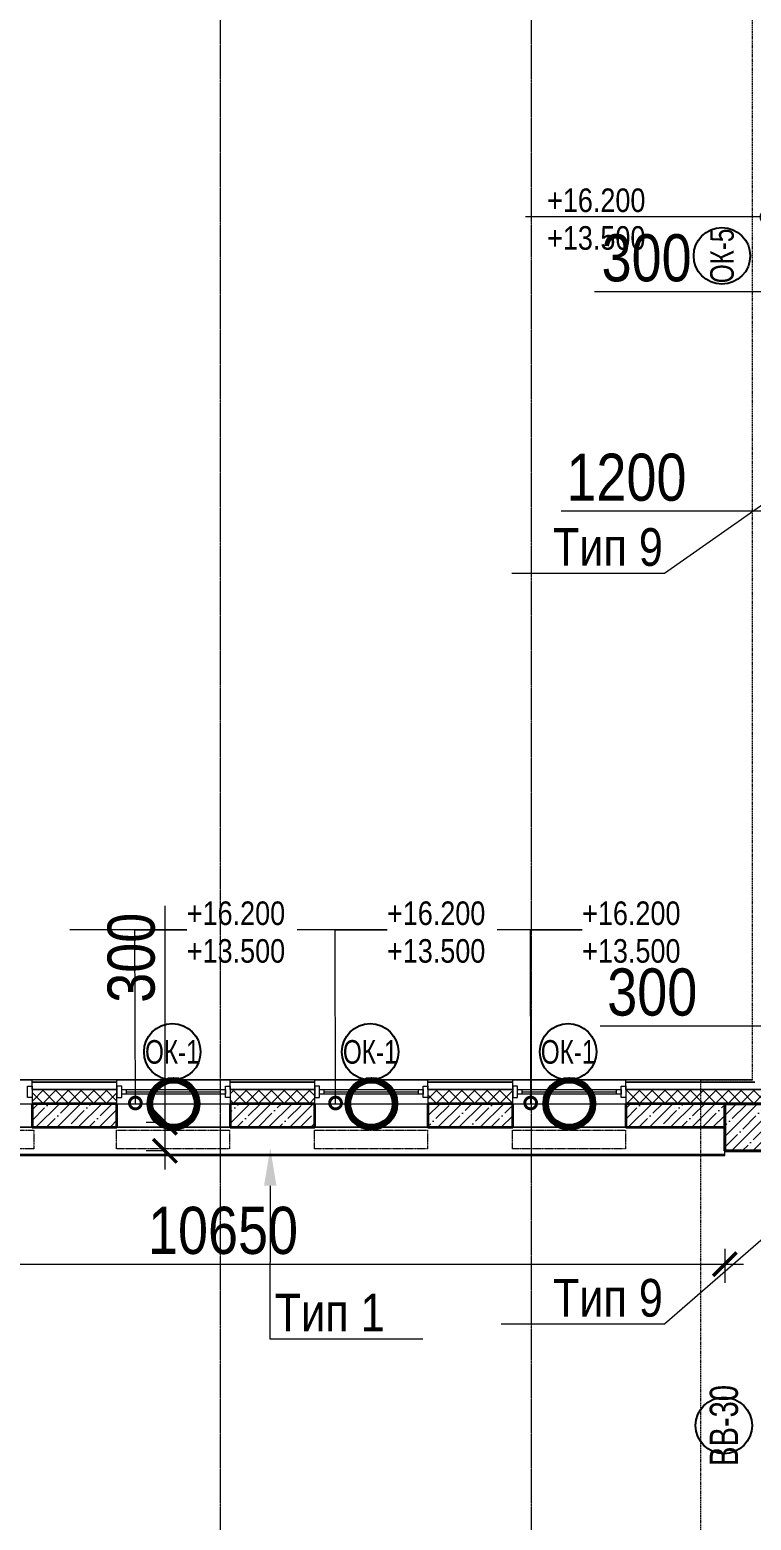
# Model space of a CAD drawing. Header units: millimetres. Extents: x -231292 to 573618, y -153144 to 564035.
# Drawn here: x 136904 to 144559, y 375381 to 391202 of the extents above; entities that cross this region are included whole.
import ezdxf
from ezdxf import colors
from ezdxf.entities.mleader import LeaderData, LeaderLine
from ezdxf.enums import TextEntityAlignment as Align
from ezdxf.math import Vec2, Vec3

# ---------------------------------------------------------------- set-up
doc = ezdxf.new("R2010")
doc.units = ezdxf.units.MM
for name, pattern in [('CENTER2', [28.575, 19.05, -3.175, 3.175, -3.175]), ('DASHED', [19.05, 12.7, -6.35]), ('HIDDEN2', [4.7625, 3.175, -1.5875])]:
    doc.linetypes.add(name, pattern=pattern)
doc.layers.get('0').update_dxf_attribs({"color": 250})
doc.layers.get('Defpoints').update_dxf_attribs({"color": 250})
for name, color, linetype, lineweight in [('A-Wall_Материал_Газоблок_Контур', 250, 'Continuous', 0), ('АР_Витраж марка', 250, 'Continuous', 9), ('АР_Колонны', 250, 'Continuous', 35), ('АР_Окна', 250, 'Continuous', 5), ('АР_Окна марка', 250, 'Continuous', 9), ('АР_Отопительные приборы', 250, 'HIDDEN2', 0), ('АР_Проем', 250, 'Continuous', 0), ('АР_Размеры обшивки', 250, 'Continuous', 5), ('АР_Стены ЖБ', 250, 'Continuous', 35), ('АР_Тонкая', 250, 'Continuous', 5), ('АР_Утеплитель', 250, 'Continuous', 0), ('АР_Штриховка', 250, 'Continuous', 0), ('Зашивка радиаторов тип 1 (фанера и МДФ)', 250, 'Continuous', 0), ('КМ_Фахверки', 250, 'Continuous', 80), ('Марка окна', 250, 'Continuous', 0), ('Размеры зашивки ГКЛ', 250, 'Continuous', 0), ('РД_Воронки с кровли', 250, 'Continuous', 18), ('РД_Оси_100', 250, 'Continuous', 0)]:
    doc.layers.add(name, color=color, linetype=linetype, lineweight=lineweight)
doc.layers.add('АР_Делит', color=250, linetype='Continuous', lineweight=0, plot=False)
doc.layers.add('ОВ_КЛАПАНЫ', color=250, linetype='Continuous', lineweight=13, plot=False)
doc.styles.add('Arial_09', font='ARIALN.TTF', dxfattribs={"width": 0.9})
doc.styles.add('Isocpeur3', font='isocpeur.ttf')
doc.styles.add('style1', font='ARIALN.TTF')
doc.dimstyles.new('Dim200_ареал', dxfattribs={"dimscale": 100, "dimtxt": 5, "dimasz": 2.5, "dimexe": 2, "dimexo": 2, "dimgap": 1, "dimtad": 1, "dimzin": 12, "dimdsep": 46, "dimtxsty": 'style1', "dimblk": 'ARCHTICK', "dimcen": 3, "dimdle": 2, "dimclrd": 256, "dimclre": 256, "dimaunit": 1, "dimadec": 0, "dimazin": 3, "dimtfac": 1, "dimtmove": 1, "dimatfit": 3, "dimldrblk": 'OPEN30', "dimfxl": 5, "dimfxlon": 1, "dimtolj": 1, "dimtzin": 0, "dimlwd": 9, "dimlwe": 9, "dimarcsym": 0})

# ---------------------------------------------------------------- blocks, each defined once
blk = doc.blocks.new('_DotSmall')
at = {"color": 0, "linetype": 'ByBlock', "const_width": 0.5}
blk.add_lwpolyline([(-0.0625, 0, 1), (0.0625, 0, 1)], format="xyb", close=True, dxfattribs=at)
blk = doc.blocks.new('СОШ_2200_АР_ОСИ_М100_28.05.24')
at = {"layer": 'АР_Делит', "color": 5, "linetype": 'DASHED'}
blk.add_lwpolyline([(114955, 135155), (114955, -355), (93595.036, -355), (93595.036, 13855), (94145, 13855), (94145, 68320), (66055, 68320), (66055, 13857.73), (83455, 13857.73), (83455, -355), (45245, -355), (45245, 13145), (44695, 13145), (44695, 26755), (45245, 26755), (45245, 68320), (20455, 68320), (20455, 26755), (27955, 26755), (27955, 13145), (-355, 13145), (-355, 100855), (37145, 100855), (37145, 129155)], dxfattribs=at)
at = {"layer": 'РД_Оси_100', "linetype": 'CENTER2'}
for p, q in [((88500, -6155), (88500, 139938.679)), ((91800, -6155), (91800, 139938.679))]:
    blk.add_line(p, q, dxfattribs=at)
blk = doc.blocks.new('Bottom_L_1600')
at = {"layer": 'АР_Отопительные приборы'}
blk.add_lwpolyline([(800, -100), (-800, -100), (-800, 100), (800, 100)], close=True, dxfattribs=at)
blk = doc.blocks.new('Bottom_L_1200')
at = {"layer": 'АР_Отопительные приборы'}
blk.add_lwpolyline([(600, -100), (-600, -100), (-600, 100), (600, 100)], close=True, dxfattribs=at)
blk = doc.blocks.new('_ArchTick')
at = {"color": 0, "linetype": 'ByBlock', "const_width": 0.15}
blk.add_lwpolyline([(-0.5, -0.5), (0.5, 0.5)], dxfattribs=at)
blk = doc.blocks.new('*D1038')
at = {"layer": 'Defpoints', "color": 0, "transparency": 16777216}
for p in [(133629, 378461), (144279, 378461), (144279, 378099)]:
    blk.add_point(p, dxfattribs=at)
at = {"layer": 'АР_Размеры обшивки', "lineweight": 9, "transparency": 16777216}
for p, q in [((133629, 378261), (133629, 377899)), ((144279, 378261), (144279, 377899)), ((133429, 378099), (144479, 378099))]:
    blk.add_line(p, q, dxfattribs=at)
at = {"layer": 'АР_Размеры обшивки', "lineweight": 9, "transparency": 16777216, "xscale": 250, "yscale": 250, "zscale": 250, "rotation": 180}
blk.add_blockref('_ArchTick', (133629, 378099), dxfattribs=at)
at = {"layer": 'АР_Размеры обшивки', "lineweight": 9, "transparency": 16777216, "xscale": 250, "yscale": 250, "zscale": 250}
blk.add_blockref('_ArchTick', (144279, 378099), dxfattribs=at)
at = {"layer": 'АР_Размеры обшивки', "color": 0, "transparency": 16777216, "insert": (138954, 378454), "char_height": 500, "attachment_point": 5, "style": 'style1'}
blk.add_mtext('\\A1;10650', dxfattribs=at)
blk = doc.blocks.new('_Open30')
at = {"color": 0, "linetype": 'ByBlock', "lineweight": -2}
for p, q in [((-1, 0.268), (0, 0)), ((0, 0), (-1, -0.268)), ((0, 0), (-1, 0))]:
    blk.add_line(p, q, dxfattribs=at)
blk = doc.blocks.new('*D927')
at = {"layer": 'Defpoints', "color": 0, "transparency": 16777216}
for p in [(145029, 380629), (145029, 379212), (145329, 379212)]:
    blk.add_point(p, dxfattribs=at)
at = {"layer": 'АР_Размеры обшивки', "lineweight": 9, "transparency": 16777216}
for p, q in [((145029, 380129), (145029, 380829)), ((145329, 380129), (145329, 380829)), ((142957, 380629), (145029, 380629)), ((145529, 380629), (144829, 380629))]:
    blk.add_line(p, q, dxfattribs=at)
at = {"layer": 'АР_Размеры обшивки', "lineweight": 9, "transparency": 16777216, "xscale": 250, "yscale": 250, "zscale": 250, "rotation": 180}
blk.add_blockref('_ArchTick', (145029, 380629), dxfattribs=at)
at = {"layer": 'АР_Размеры обшивки', "lineweight": 9, "transparency": 16777216, "xscale": 250, "yscale": 250, "zscale": 250}
blk.add_blockref('_ArchTick', (145329, 380629), dxfattribs=at)
at = {"layer": 'АР_Размеры обшивки', "color": 0, "transparency": 16777216, "insert": (143509, 380984), "char_height": 500, "attachment_point": 5, "style": 'style1'}
blk.add_mtext('\\A1;300', dxfattribs=at)
blk = doc.blocks.new('*D929')
at = {"layer": 'Defpoints', "color": 0, "transparency": 16777216}
for p in [(145049, 386502), (146249, 386502), (146249, 386094)]:
    blk.add_point(p, dxfattribs=at)
at = {"layer": 'АР_Размеры обшивки', "lineweight": 9, "transparency": 16777216}
for p, q in [((145049, 386302), (145049, 385894)), ((146249, 386302), (146249, 385894)), ((142543, 386094), (145049, 386094)), ((144849, 386094), (146449, 386094))]:
    blk.add_line(p, q, dxfattribs=at)
at = {"layer": 'АР_Размеры обшивки', "lineweight": 9, "transparency": 16777216, "xscale": 250, "yscale": 250, "zscale": 250, "rotation": 180}
blk.add_blockref('_ArchTick', (145049, 386094), dxfattribs=at)
at = {"layer": 'АР_Размеры обшивки', "lineweight": 9, "transparency": 16777216, "xscale": 250, "yscale": 250, "zscale": 250}
blk.add_blockref('_ArchTick', (146249, 386094), dxfattribs=at)
at = {"layer": 'АР_Размеры обшивки', "color": 0, "transparency": 16777216, "insert": (143235, 386449), "char_height": 500, "attachment_point": 5, "style": 'style1'}
blk.add_mtext('\\A1;1200', dxfattribs=at)
blk = doc.blocks.new('*D938')
at = {"layer": 'Defpoints', "color": 0, "transparency": 16777216}
for p in [(145049, 388629), (145349, 388629), (145349, 388423)]:
    blk.add_point(p, dxfattribs=at)
at = {"layer": 'АР_Размеры обшивки', "lineweight": 9, "transparency": 16777216}
for p, q in [((142897, 388423), (145049, 388423)), ((144849, 388423), (145549, 388423)), ((145049, 388429), (145049, 388223)), ((145349, 388429), (145349, 388223))]:
    blk.add_line(p, q, dxfattribs=at)
at = {"layer": 'АР_Размеры обшивки', "lineweight": 9, "transparency": 16777216, "xscale": 250, "yscale": 250, "zscale": 250, "rotation": 180}
blk.add_blockref('_ArchTick', (145049, 388423), dxfattribs=at)
at = {"layer": 'АР_Размеры обшивки', "lineweight": 9, "transparency": 16777216, "xscale": 250, "yscale": 250, "zscale": 250}
blk.add_blockref('_ArchTick', (145349, 388423), dxfattribs=at)
at = {"layer": 'АР_Размеры обшивки', "color": 0, "transparency": 16777216, "insert": (143449, 388778), "char_height": 500, "attachment_point": 5, "style": 'style1'}
blk.add_mtext('\\A1;300', dxfattribs=at)
blk = doc.blocks.new('*D977')
at = {"layer": 'Defpoints', "color": 0, "transparency": 16777216}
for p in [(138552, 379602), (138338, 379302), (138552, 379302)]:
    blk.add_point(p, dxfattribs=at)
at = {"layer": 'АР_Размеры обшивки', "lineweight": 9, "transparency": 16777216}
for p, q in [((138338, 381903), (138338, 379602)), ((138338, 379802), (138338, 379102)), ((138352, 379602), (138138, 379602)), ((138352, 379302), (138138, 379302))]:
    blk.add_line(p, q, dxfattribs=at)
at = {"layer": 'АР_Размеры обшивки', "lineweight": 9, "transparency": 16777216, "xscale": 250, "yscale": 250, "zscale": 250}
for p, rotation in [((138338, 379602), 90), ((138338, 379302), 270)]:
    blk.add_blockref('_ArchTick', p, dxfattribs=dict(at, rotation=rotation))
at = {"layer": 'АР_Размеры обшивки', "color": 0, "transparency": 16777216, "insert": (137982, 381351), "char_height": 500, "attachment_point": 5, "rotation": 90, "style": 'style1'}
blk.add_mtext('\\A1;300', dxfattribs=at)
blk = doc.blocks.new('МОК-Наименование')
at = {"layer": 'Defpoints'}
blk.add_circle((0, 0), 3, dxfattribs=at)
at = {"color": 0, "linetype": 'ByBlock', "lineweight": -2, "style": 'Isocpeur3', "width": 0.8, "flags": 4}
blk.add_attdef('АР-ОКНО:НАИМЕНОВАНИЕ', text='', height=2.5, dxfattribs=at).set_placement((0, 0), align=Align.MIDDLE)
blk = doc.blocks.new('МаркаВитража1')
at = {"layer": 'Defpoints'}
blk.add_circle((0, 0), 3, dxfattribs=at)
at = {"color": 0, "linetype": 'ByBlock', "lineweight": -2, "style": 'Arial_09', "width": 0.9}
blk.add_attdef('АР-ОКНО:НАИМЕНОВАНИЕ', text='', height=3, dxfattribs=at).set_placement((0, 0), align=Align.MIDDLE)

msp = doc.modelspace()

# ---------------------------------------------------------------- hatches: boundary and pattern name
at = {"layer": 'АР_Штриховка', "linetype": 'Continuous', "lineweight": 5}
h = msp.add_hatch(dxfattribs=at)
h.set_pattern_fill('ANSI35', color=256, scale=25, angle=-360, style=0)
h.set_pattern_definition([(45, (50428.77, 366201.75), (-112.2532, 112.2532), []), (45, (50541.02, 366201.75), (-112.2532, 112.2532), [198.4375, -39.6875, 0, -39.6875])])
h.paths.add_polyline_path([(144278.768, 379801.753), (144278.768, 379301.753), (144778.768, 379301.753), (144778.768, 379801.753)], flags=0)

# ---------------------------------------------------------------- linework, layer by layer
at = {"layer": 'A-Wall_Материал_Газоблок_Контур', "linetype": 'Continuous', "lineweight": 0}
for p, q in [((136928.768, 380056.753), (133628.768, 380056.753)), ((133628.768, 379801.753), (136928.768, 379801.753))]:
    msp.add_line(p, q, dxfattribs=at)
at = {"layer": 'АР_Колонны', "linetype": 'HIDDEN2', "lineweight": 25}
for p, q in [((144278.768, 379801.753), (144778.768, 379801.753)), ((144278.768, 379301.753), (144278.768, 379801.753)), ((144778.768, 379301.753), (144278.768, 379301.753))]:
    msp.add_line(p, q, dxfattribs=at)
at = {"layer": 'АР_Колонны', "linetype": 'Continuous', "lineweight": 35}
for p, q in [((144278.768, 379801.753), (144278.768, 379301.753)), ((144778.768, 379801.753), (144278.768, 379801.753)), ((144278.768, 379301.753), (144778.768, 379301.753))]:
    msp.add_line(p, q, dxfattribs=at)
at = {"layer": 'АР_Окна', "linetype": 'Continuous', "lineweight": 5}
for p, q in [((133628.768, 380056.753), (136928.768, 380056.753)), ((133628.768, 379801.753), (136928.768, 379801.753))]:
    msp.add_line(p, q, dxfattribs=at)
msp.add_lwpolyline([(136878.768, 379989.253), (136928.768, 379989.253), (136928.768, 379869.253), (136878.768, 379869.253)], close=True, dxfattribs=at)
at = {"layer": 'АР_Проем', "linetype": 'Continuous', "lineweight": 0}
for p, q in [((133628.768, 379801.753), (136928.768, 379801.753)), ((133628.768, 379551.753), (136928.768, 379551.753)), ((137828.77, 379551.753), (139028.77, 379551.753)), ((139928.768, 379551.753), (141128.768, 379551.753)), ((142028.768, 379551.753), (143228.768, 379551.753))]:
    msp.add_line(p, q, dxfattribs=at)
at = {"layer": 'АР_Стены ЖБ', "linetype": 'Continuous', "lineweight": 35}
for p, q in [((136928.768, 379801.753), (136928.768, 379551.753)), ((144278.768, 379551.753), (144278.768, 379801.753)), ((136928.768, 379551.753), (137828.77, 379551.753)), ((139028.77, 379551.753), (139928.768, 379551.753)), ((141128.768, 379551.753), (142028.768, 379551.753)), ((143228.768, 379551.753), (144278.768, 379551.753))]:
    msp.add_line(p, q, dxfattribs=at)
at = {"layer": 'АР_Стены ЖБ', "linetype": 'Continuous', "lineweight": 40}
for p, q in [((144278.768, 379801.753), (144278.768, 379301.753)), ((144778.768, 379801.753), (144278.768, 379801.753)), ((144278.768, 379301.753), (144778.768, 379301.753))]:
    msp.add_line(p, q, dxfattribs=at)
at = {"layer": 'АР_Тонкая', "linetype": 'Continuous', "lineweight": 5}
msp.add_line((136928.768, 379951.753), (136928.768, 380056.753), dxfattribs=at)
at = {"layer": 'АР_Утеплитель', "linetype": 'Continuous', "lineweight": 0}
msp.add_line((136928.768, 379951.753), (136928.768, 379801.753), dxfattribs=at)
at = {"layer": 'Зашивка радиаторов тип 1 (фанера и МДФ)', "linetype": 'Continuous', "lineweight": 0}
for p, q in [((144278.804, 379551.753), (133628.768, 379551.753)), ((144278.804, 379251.753), (144278.804, 379551.753)), ((133628.768, 379264.253), (144278.804, 379264.253)), ((144278.804, 379264.253), (133628.768, 379264.253)), ((133628.768, 379251.753), (144278.804, 379251.753))]:
    msp.add_line(p, q, dxfattribs=at)

# ---------------------------------------------------------------- block references
at = {"layer": 'АР_Витраж марка', "linetype": 'Continuous', "lineweight": 9, "xscale": 100, "yscale": 100, "zscale": 100, "rotation": 89.99999999999999}
msp.add_blockref('МаркаВитража1', (144268.768, 376386.375), dxfattribs=at).add_auto_attribs({'АР-ОКНО:НАИМЕНОВАНИЕ': 'ВВ-30'})
at = {"layer": 'АР_Отопительные приборы', "rotation": 180}
for name, p in [('Bottom_L_1600', (136145.447, 379421.753)), ('Bottom_L_1200', (138424.452, 379421.753)), ('Bottom_L_1200', (140524.452, 379421.753)), ('Bottom_L_1200', (142624.452, 379421.753))]:
    msp.add_blockref(name, p, dxfattribs=at)

# ---------------------------------------------------------------- dimensions: what is measured, and where the dimension line sits
at = {"layer": 'АР_Размеры обшивки'}
dim = msp.add_linear_dim(base=(146248.768, 386093.752), p1=(145048.768, 386501.752), p2=(146248.768, 386501.752), dimstyle='Dim200_ареал', override={"dimdec": 0}, dxfattribs=at)
dim.commit()
dim.dimension.update_dxf_attribs({"geometry": '*D929', "text_midpoint": (143234.768, 386252.7), "dimtype": 160})
dim = msp.add_linear_dim(base=(144278.804, 378098.752), p1=(133628.768, 378460.752), p2=(144278.804, 378460.752), dimstyle='Dim200_ареал', override={"dimdec": 0}, dxfattribs=at)
dim.commit()
dim.dimension.update_dxf_attribs({"geometry": '*D1038', "text_midpoint": (138953.786, 378454.039)})

# ---------------------------------------------------------------- leaders
at = {"layer": 'Марка окна', "lineweight": 0, "ltscale": 20}
ml = msp.add_multileader_mtext('Standard', dxfattribs=at)
ml.set_content('+16.200\\P+13.500', color=256, style='style1')
ml.set_leader_properties(color=256, linetype='ByLayer', lineweight=-1)
ml.set_arrow_properties(name='DOTSMALL')
ml.build(insert=Vec2(0, 0))
ml.multileader.update_dxf_attribs({"text_left_attachment_type": 6, "text_right_attachment_type": 6, "dogleg_length": 200, "arrow_head_size": 250})
ctx = ml.context
ctx.base_point, ctx.char_height, ctx.arrow_head_size, ctx.landing_gap_size, ctx.plane_origin = Vec3(142393, 389217.47), 250, 250, 0, Vec3(142749.436, 388532.943)
ctx.left_attachment, ctx.right_attachment = 6, 6
notes = []
notes.append((ctx, [(0, (1, 1, 0), (143852.861, 389217.47), (-1, 0), 446.389, [(0, [(144725.14, 389214.799)], 0, [])])]))
ctx.mtext.insert, ctx.mtext.line_spacing_factor, ctx.mtext.flow_direction = Vec3(142393, 389517.47), 0.96, 5
ctx.mtext.has_bg_fill, ctx.mtext.bg_color, ctx.mtext.bg_scale_factor, ctx.mtext.bg_transparency, ctx.mtext.use_window_bg_color = 1, -1027028792, 1.5, 0, 1
ml = msp.add_multileader_mtext('Standard', dxfattribs=at)
ml.set_content('+16.200\\P+13.500', color=256, style='style1')
ml.set_leader_properties(color=256, linetype='ByLayer', lineweight=-1)
ml.set_arrow_properties(name='DOTSMALL')
ml.build(insert=Vec2(0, 0))
ml.multileader.update_dxf_attribs({"text_left_attachment_type": 6, "text_right_attachment_type": 6, "dogleg_length": 200, "arrow_head_size": 250})
ctx = ml.context
ctx.base_point, ctx.char_height, ctx.arrow_head_size, ctx.landing_gap_size, ctx.plane_origin = Vec3(142765.257, 381649.033), 250, 250, 0, Vec3(140538.899, 380195.402)
ctx.left_attachment, ctx.right_attachment = 6, 6
notes.append((ctx, [(1, (1, 1, 0), (142215.213, 381649.033), (1, 0), 550.044, [(0, [(142218.999, 379809.22)], 0, [])])]))
ctx.mtext.insert, ctx.mtext.line_spacing_factor, ctx.mtext.flow_direction = Vec3(142765.257, 381949.033), 0.96, 5
ctx.mtext.has_bg_fill, ctx.mtext.bg_color, ctx.mtext.bg_scale_factor, ctx.mtext.bg_transparency, ctx.mtext.use_window_bg_color = 1, -1027028792, 1.5, 0, 1
at = {"layer": 'Размеры зашивки ГКЛ'}
ml = msp.add_multileader_mtext('Standard', dxfattribs=at)
ml.set_content('\\pxsm1;Тип 9 ', color=(0, 0, 138), style='style1')
ml.set_leader_properties(color=256, linetype='ByLayer', lineweight=9)
ml.build(insert=Vec2(0, 0))
ml.multileader.update_dxf_attribs({"has_dogleg": 0, "text_left_attachment_type": 6, "text_right_attachment_type": 6, "text_bottom_attachment_type": 10, "dogleg_length": 25, "arrow_head_size": 400})
ctx = ml.context
ctx.base_point, ctx.char_height, ctx.arrow_head_size, ctx.landing_gap_size, ctx.plane_origin = Vec3(142405.079, 385431.753), 400, 400, 50, Vec3(131768.563, 393463.465)
ctx.left_attachment, ctx.right_attachment, ctx.top_attachment = 6, 6, 10
notes.append((ctx, [(1, (1, 1, 0), (143664.595, 385431.753), (-1, 0), 25, [(1, [(145151.034, 386492.9)], 0, [])])]))
ctx.mtext.insert, ctx.mtext.width, ctx.mtext.defined_height, ctx.mtext.line_spacing_factor, ctx.mtext.flow_direction = Vec3(142455.079, 385911.753), 1668.44707, 600, 0.3, 5
ml = msp.add_multileader_mtext('Standard', dxfattribs=at)
ml.set_content('\\pxsm1;Тип 1 ', color=(0, 0, 138), style='style1')
ml.set_leader_properties(color=256, linetype='ByLayer', lineweight=9)
ml.build(insert=Vec2(0, 0))
ml.multileader.update_dxf_attribs({"has_dogleg": 0, "text_left_attachment_type": 6, "text_right_attachment_type": 6, "text_bottom_attachment_type": 10, "dogleg_length": 25, "arrow_head_size": 400})
ctx = ml.context
ctx.base_point, ctx.char_height, ctx.arrow_head_size, ctx.landing_gap_size, ctx.plane_origin = Vec3(139452.241, 377305.231), 400, 400, 50, Vec3(132593.053, 370334.666)
ctx.left_attachment, ctx.right_attachment, ctx.top_attachment = 6, 6, 10
notes.append((ctx, [(0, (1, 1, 0), (139427.241, 377305.231), (1, 0), 25, [(1, [(139455.658, 379331.145)], 0, [])])]))
ctx.mtext.insert, ctx.mtext.width, ctx.mtext.defined_height, ctx.mtext.line_spacing_factor, ctx.mtext.flow_direction = Vec3(139502.241, 377785.231), 1668.44707, 600, 0.3, 5
ml = msp.add_multileader_mtext('Standard', dxfattribs=at)
ml.set_content('\\pxsm1;Тип 9  ', color=(0, 0, 138), style='style1')
ml.set_leader_properties(color=256, linetype='ByLayer', lineweight=9)
ml.build(insert=Vec2(0, 0))
ml.multileader.update_dxf_attribs({"has_dogleg": 0, "text_left_attachment_type": 6, "text_right_attachment_type": 6, "text_bottom_attachment_type": 10, "dogleg_length": 25, "arrow_head_size": 400})
ctx = ml.context
ctx.base_point, ctx.char_height, ctx.arrow_head_size, ctx.landing_gap_size, ctx.plane_origin = Vec3(142405.079, 377461.753), 400, 400, 50, Vec3(131768.563, 385744.765)
ctx.left_attachment, ctx.right_attachment, ctx.top_attachment = 6, 6, 10
notes.append((ctx, [(1, (1, 1, 0), (143664.595, 377461.753), (-1, 0), 25, [(1, [(145151.034, 378774.201)], 0, [])])]))
ctx.mtext.insert, ctx.mtext.width, ctx.mtext.defined_height, ctx.mtext.line_spacing_factor, ctx.mtext.flow_direction = Vec3(142455.079, 377941.753), 1668.44707, 600, 0.3, 5
at = {"layer": 'РД_Воронки с кровли', "lineweight": 70}
ml = msp.add_multileader_mtext('Standard', dxfattribs=at)
ml.set_content('ВК_Под потолком 4 этажа уйдет в с.у. соседний. ниже опускать не надо.', color=256, style='style1')
ml.set_leader_properties(color=256)
ml.build(insert=Vec2(0, 0))
ml.multileader.update_dxf_attribs({"has_dogleg": 0, "text_left_attachment_type": 6, "text_right_attachment_type": 6, "arrow_head_size": 500, "scale": 100})
ctx = ml.context
ctx.base_point, ctx.scale, ctx.char_height, ctx.arrow_head_size, ctx.landing_gap_size, ctx.plane_origin, ctx.plane_x_axis, ctx.plane_y_axis = Vec3(89976.721, 372153.495), 100, 300, 500, 50, Vec3(64943.192, 362296.395), Vec3(1, 0.00000001), Vec3(-0.00000001, 1)
ctx.left_attachment, ctx.right_attachment = 6, 6
notes.append((ctx, [(0, (1, 1, 0), (94475.649, 372153.495), (-1, -0.00000001), 8, [(1, [(102928.768, 377981.754)], 0, [])])]))
ctx.mtext.insert, ctx.mtext.text_direction, ctx.mtext.rotation, ctx.mtext.width, ctx.mtext.defined_height, ctx.mtext.flow_direction = Vec3(90028.768, 372541.694), Vec3(1, 0.00000001), 0.00000001, 4538.94863, 395.157, 5
for ctx, leaders in notes:
    for number, flags, end, landing, length, lines in leaders:
        leader = LeaderData()
        leader.index, (leader.has_last_leader_line, leader.has_dogleg_vector, leader.attachment_direction) = number, flags
        leader.last_leader_point, leader.dogleg_vector, leader.dogleg_length = Vec3(end), Vec3(landing), length
        for number, points, colour, breaks in lines:
            line = LeaderLine()
            line.index, line.vertices, line.color, line.breaks = number, Vec3.list(points), colors.encode_raw_color(colour), breaks
            leader.lines.append(line)
        ctx.leaders.append(leader)

# ---------------------------------------------------------------- next in the draw order: linework, layer by layer
at = {"layer": 'A-Wall_Материал_Газоблок_Контур', "linetype": 'Continuous', "lineweight": 0}
for p, q in [((143228.768, 380056.753), (142028.768, 380056.753)), ((142028.768, 379801.753), (143228.768, 379801.753))]:
    msp.add_line(p, q, dxfattribs=at)
at = {"layer": 'АР_Окна', "linetype": 'Continuous', "lineweight": 5}
for p, q in [((142028.768, 380056.753), (143228.768, 380056.753)), ((142128.768, 379904.253), (142128.768, 379954.253)), ((142128.768, 379929.253), (143128.768, 379929.253)), ((143128.768, 379904.253), (143128.768, 379954.253)), ((142028.768, 379801.753), (143228.768, 379801.753))]:
    msp.add_line(p, q, dxfattribs=at)
for points in [[(142078.768, 379989.253), (142028.768, 379989.253), (142028.768, 379869.253), (142078.768, 379869.253)], [(142078.768, 379904.253), (142078.768, 379954.253), (143178.768, 379954.253), (143178.768, 379904.253)], [(143178.768, 379989.253), (143228.768, 379989.253), (143228.768, 379869.253), (143178.768, 379869.253)]]:
    msp.add_lwpolyline(points, close=True, dxfattribs=at)
at = {"layer": 'АР_Проем', "linetype": 'Continuous', "lineweight": 0}
msp.add_line((142028.768, 379801.753), (143228.768, 379801.753), dxfattribs=at)
at = {"layer": 'АР_Стены ЖБ', "linetype": 'Continuous', "lineweight": 35}
for p, q in [((142028.768, 379551.753), (142028.768, 379801.753)), ((143228.768, 379801.753), (143228.768, 379551.753)), ((144278.768, 379801.753), (143228.768, 379801.753))]:
    msp.add_line(p, q, dxfattribs=at)
at = {"layer": 'АР_Тонкая', "linetype": 'Continuous', "lineweight": 5}
for p, q in [((142028.768, 379951.753), (142028.768, 380056.753)), ((143228.768, 379951.753), (143228.768, 380056.753)), ((144573.768, 380056.753), (143228.768, 380056.753)), ((144598.768, 380031.753), (143228.768, 380031.753)), ((143228.768, 380031.753), (144598.768, 380031.753)), ((143228.768, 379951.753), (144678.768, 379951.753))]:
    msp.add_line(p, q, dxfattribs=at)
at = {"layer": 'АР_Утеплитель', "linetype": 'Continuous', "lineweight": 0}
for p, q in [((142028.768, 379801.753), (142028.768, 379951.753)), ((143228.768, 379951.753), (143228.768, 379801.753)), ((144678.768, 379951.753), (143228.768, 379951.753)), ((143228.768, 379801.753), (144828.768, 379801.753))]:
    msp.add_line(p, q, dxfattribs=at)
at = {"layer": 'ОВ_КЛАПАНЫ', "lineweight": 90}
msp.add_circle((142628.768, 379801.753), 250, dxfattribs=at)

# ---------------------------------------------------------------- next in the draw order: block references
at = {"layer": 'АР_Окна марка', "linetype": 'Continuous', "lineweight": 9}
ref = msp.add_blockref('МОК-Наименование', (144248.768, 388801.752), dxfattribs=dict(at, xscale=100, yscale=100, zscale=100, rotation=90))
ref.add_attrib('АР-ОКНО:НАИМЕНОВАНИЕ', 'ОК-5', dxfattribs={"layer": '0', "color": 0, "linetype": 'ByBlock', "lineweight": -2, "height": 250, "rotation": 90, "style": 'Arial_09', "width": 0.9}).set_placement((144248.768, 388801.752), align=Align.MIDDLE)
ref = msp.add_blockref('МОК-Наименование', (142615.795, 380352.033), dxfattribs=dict(at, xscale=100, yscale=100, zscale=100))
ref.add_attrib('АР-ОКНО:НАИМЕНОВАНИЕ', 'ОК-1', dxfattribs={"layer": '0', "color": 0, "linetype": 'ByBlock', "lineweight": -2, "height": 250, "style": 'Arial_09', "width": 0.9}).set_placement((142615.795, 380352.033), align=Align.MIDDLE)

# ---------------------------------------------------------------- next in the draw order: dimensions: what is measured, and where the dimension line sits
at = {"layer": 'АР_Размеры обшивки'}
for base, p1, p2, picture, middle in [((145349.142, 388422.703), (145049.142, 388628.703), (145349.142, 388628.734), '*D938', (143448.768, 388400.7)), ((145028.768, 380628.7), (145328.768, 379211.752), (145028.768, 379211.752), '*D927', (143508.768, 381150.7))]:
    dim = msp.add_linear_dim(base=base, p1=p1, p2=p2, dimstyle='Dim200_ареал', override={"dimdec": 0}, dxfattribs=at)
    dim.commit()
    dim.dimension.update_dxf_attribs({"geometry": picture, "text_midpoint": middle, "dimtype": 160})

# ---------------------------------------------------------------- next in the draw order: leaders
at = {"layer": 'Марка окна', "lineweight": 0, "ltscale": 20}
ml = msp.add_multileader_mtext('Standard', dxfattribs=at)
ml.set_content('+16.200\\P+13.500', color=256, style='style1')
ml.set_leader_properties(color=256, linetype='ByLayer', lineweight=-1)
ml.set_arrow_properties(name='DOTSMALL')
ml.build(insert=Vec2(0, 0))
ml.multileader.update_dxf_attribs({"text_left_attachment_type": 6, "text_right_attachment_type": 6, "dogleg_length": 200, "arrow_head_size": 250})
ctx = ml.context
ctx.base_point, ctx.char_height, ctx.arrow_head_size, ctx.landing_gap_size, ctx.plane_origin = Vec3(140694.379, 381649.033), 250, 250, 0, Vec3(138468.021, 380195.402)
ctx.left_attachment, ctx.right_attachment = 6, 6
notes = []
notes.append((ctx, [(1, (1, 1, 0), (140144.335, 381649.033), (1, 0), 550.044, [(0, [(140148.121, 379809.22)], 0, [])])]))
ctx.mtext.insert, ctx.mtext.line_spacing_factor, ctx.mtext.flow_direction = Vec3(140694.379, 381949.033), 0.96, 5
ctx.mtext.has_bg_fill, ctx.mtext.bg_color, ctx.mtext.bg_scale_factor, ctx.mtext.bg_transparency, ctx.mtext.use_window_bg_color = 1, -1027028792, 1.5, 0, 1
for ctx, leaders in notes:
    for number, flags, end, landing, length, lines in leaders:
        leader = LeaderData()
        leader.index, (leader.has_last_leader_line, leader.has_dogleg_vector, leader.attachment_direction) = number, flags
        leader.last_leader_point, leader.dogleg_vector, leader.dogleg_length = Vec3(end), Vec3(landing), length
        for number, points, colour, breaks in lines:
            line = LeaderLine()
            line.index, line.vertices, line.color, line.breaks = number, Vec3.list(points), colors.encode_raw_color(colour), breaks
            leader.lines.append(line)
        ctx.leaders.append(leader)

# ---------------------------------------------------------------- next in the draw order: linework, layer by layer
at = {"layer": 'A-Wall_Материал_Газоблок_Контур', "linetype": 'Continuous', "lineweight": 0}
for p, q in [((141128.768, 380056.753), (139928.768, 380056.753)), ((139928.768, 379801.753), (141128.768, 379801.753))]:
    msp.add_line(p, q, dxfattribs=at)
at = {"layer": 'АР_Окна', "linetype": 'Continuous', "lineweight": 5}
for p, q in [((139928.768, 380056.753), (141128.768, 380056.753)), ((140028.768, 379904.253), (140028.768, 379954.253)), ((140028.768, 379929.253), (141028.768, 379929.253)), ((141028.768, 379904.253), (141028.768, 379954.253)), ((139928.768, 379801.753), (141128.768, 379801.753))]:
    msp.add_line(p, q, dxfattribs=at)
for points in [[(139978.768, 379989.253), (139928.768, 379989.253), (139928.768, 379869.253), (139978.768, 379869.253)], [(139978.768, 379904.253), (139978.768, 379954.253), (141078.768, 379954.253), (141078.768, 379904.253)], [(141078.768, 379989.253), (141128.768, 379989.253), (141128.768, 379869.253), (141078.768, 379869.253)]]:
    msp.add_lwpolyline(points, close=True, dxfattribs=at)
at = {"layer": 'АР_Проем', "linetype": 'Continuous', "lineweight": 0}
msp.add_line((139928.768, 379801.753), (141128.768, 379801.753), dxfattribs=at)
at = {"layer": 'АР_Стены ЖБ', "linetype": 'Continuous', "lineweight": 35}
for p, q in [((139928.768, 379551.753), (139928.768, 379801.753)), ((141128.768, 379801.753), (141128.768, 379551.753)), ((142028.768, 379801.753), (141128.768, 379801.753))]:
    msp.add_line(p, q, dxfattribs=at)
at = {"layer": 'АР_Тонкая', "linetype": 'Continuous', "lineweight": 5}
for p, q in [((139928.768, 379951.753), (139928.768, 380056.753)), ((141128.768, 379951.753), (141128.768, 380056.753)), ((142028.768, 380056.753), (141128.768, 380056.753)), ((142028.768, 380031.753), (141128.768, 380031.753)), ((141128.768, 380031.753), (142028.768, 380031.753)), ((141128.768, 379951.753), (142028.768, 379951.753))]:
    msp.add_line(p, q, dxfattribs=at)
at = {"layer": 'АР_Утеплитель', "linetype": 'Continuous', "lineweight": 0}
for p, q in [((139928.768, 379801.753), (139928.768, 379951.753)), ((141128.768, 379951.753), (141128.768, 379801.753)), ((142028.768, 379951.753), (141128.768, 379951.753)), ((141128.768, 379801.753), (142028.768, 379801.753))]:
    msp.add_line(p, q, dxfattribs=at)
at = {"layer": 'ОВ_КЛАПАНЫ', "lineweight": 90}
msp.add_circle((140528.768, 379801.753), 250, dxfattribs=at)

# ---------------------------------------------------------------- next in the draw order: block references
at = {"layer": 'АР_Окна марка', "linetype": 'Continuous', "lineweight": 9}
ref = msp.add_blockref('МОК-Наименование', (140515.795, 380352.033), dxfattribs=dict(at, xscale=100, yscale=100, zscale=100))
ref.add_attrib('АР-ОКНО:НАИМЕНОВАНИЕ', 'ОК-1', dxfattribs={"layer": '0', "color": 0, "linetype": 'ByBlock', "lineweight": -2, "height": 250, "style": 'Arial_09', "width": 0.9}).set_placement((140515.795, 380352.033), align=Align.MIDDLE)

# ---------------------------------------------------------------- next in the draw order: leaders
at = {"layer": 'Марка окна', "lineweight": 0, "ltscale": 20}
ml = msp.add_multileader_mtext('Standard', dxfattribs=at)
ml.set_content('+16.200\\P+13.500', color=256, style='style1')
ml.set_leader_properties(color=256, linetype='ByLayer', lineweight=-1)
ml.set_arrow_properties(name='DOTSMALL')
ml.build(insert=Vec2(0, 0))
ml.multileader.update_dxf_attribs({"text_left_attachment_type": 6, "text_right_attachment_type": 6, "dogleg_length": 200, "arrow_head_size": 250})
ctx = ml.context
ctx.base_point, ctx.char_height, ctx.arrow_head_size, ctx.landing_gap_size, ctx.plane_origin = Vec3(138569.9, 381649.033), 250, 250, 0, Vec3(136343.542, 380195.402)
ctx.left_attachment, ctx.right_attachment = 6, 6
notes = []
notes.append((ctx, [(1, (1, 1, 0), (138019.856, 381649.033), (1, 0), 550.044, [(0, [(138023.642, 379809.22)], 0, [])])]))
ctx.mtext.insert, ctx.mtext.line_spacing_factor, ctx.mtext.flow_direction = Vec3(138569.9, 381949.033), 0.96, 5
ctx.mtext.has_bg_fill, ctx.mtext.bg_color, ctx.mtext.bg_scale_factor, ctx.mtext.bg_transparency, ctx.mtext.use_window_bg_color = 1, -1027028792, 1.5, 0, 1
for ctx, leaders in notes:
    for number, flags, end, landing, length, lines in leaders:
        leader = LeaderData()
        leader.index, (leader.has_last_leader_line, leader.has_dogleg_vector, leader.attachment_direction) = number, flags
        leader.last_leader_point, leader.dogleg_vector, leader.dogleg_length = Vec3(end), Vec3(landing), length
        for number, points, colour, breaks in lines:
            line = LeaderLine()
            line.index, line.vertices, line.color, line.breaks = number, Vec3.list(points), colors.encode_raw_color(colour), breaks
            leader.lines.append(line)
        ctx.leaders.append(leader)

# ---------------------------------------------------------------- next in the draw order: hatches: boundary and pattern name
at = {"layer": 'АР_Штриховка', "linetype": 'Continuous', "lineweight": 0}
h = msp.add_hatch(dxfattribs=at)
h.set_pattern_fill('_U', color=256, angle=-360, style=0, pattern_type=0)
h.set_pattern_definition([(0, (50428.7677, 366201.7525), (-2e-16, 1), [])])
h.paths.add_polyline_path([(133128.768, 380056.753), (133128.768, 380031.753), (133628.768, 380031.753), (133628.768, 380056.753)], flags=0)
h.paths.add_polyline_path([(136928.768, 380056.753), (136928.768, 380031.753), (137828.77, 380031.753), (137828.77, 380056.753)], flags=0)
h.paths.add_polyline_path([(139028.77, 380056.753), (139028.77, 380031.753), (139928.768, 380031.753), (139928.768, 380056.753)], flags=0)
h.paths.add_polyline_path([(141128.768, 380056.753), (141128.768, 380031.753), (142028.768, 380031.753), (142028.768, 380056.753)], flags=0)
h.paths.add_polyline_path([(143228.768, 380056.753), (143228.768, 380031.753), (144598.768, 380031.753), (144573.768, 380056.753)], flags=0)
h = msp.add_hatch(dxfattribs=at)
h.set_pattern_fill('ANSI37', color=256, scale=30, angle=-360, style=0)
h.set_pattern_definition([(45, (50428.77, 366201.75), (-67.35192, 67.35192), []), (135, (50428.77, 366201.75), (-67.35192, -67.35192), [])])
h.paths.add_polyline_path([(133128.768, 379951.753), (133128.768, 379801.753), (133628.768, 379801.753), (133628.768, 379951.753)], flags=0)
h.paths.add_polyline_path([(136928.768, 379951.753), (136928.768, 379801.753), (137828.77, 379801.753), (137828.77, 379951.753)], flags=0)
h.paths.add_polyline_path([(139028.77, 379951.753), (139028.77, 379801.753), (139928.768, 379801.753), (139928.768, 379951.753)], flags=0)
h.paths.add_polyline_path([(141128.768, 379951.753), (141128.768, 379801.753), (142028.768, 379801.753), (142028.768, 379951.753)], flags=0)
h.paths.add_polyline_path([(143228.768, 379951.753), (143228.768, 379801.753), (144828.768, 379801.753), (144678.768, 379951.753)], flags=0)
at = {"layer": 'АР_Штриховка', "linetype": 'Continuous', "lineweight": 5}
h = msp.add_hatch(dxfattribs=at)
h.set_pattern_fill('ANSI35', color=256, scale=25, style=0)
h.set_pattern_definition([(45, (50428.77, 366201.75), (-112.2532, 112.2532), []), (45, (50541.02, 366201.75), (-112.2532, 112.2532), [198.4375, -39.6875, 0, -39.6875])])
h.paths.add_polyline_path([(136928.768, 379801.753), (136928.768, 379551.753), (137828.77, 379551.753), (137828.77, 379801.753)], flags=0)
h.paths.add_polyline_path([(139028.77, 379801.753), (139028.77, 379551.753), (139928.768, 379551.753), (139928.768, 379801.753)], flags=0)
h.paths.add_polyline_path([(141128.768, 379801.753), (141128.768, 379551.753), (142028.768, 379551.753), (142028.768, 379801.753)], flags=0)
h.paths.add_polyline_path([(143228.768, 379801.753), (143228.768, 379551.753), (144278.768, 379551.753), (144278.768, 379801.753)], flags=0)

# ---------------------------------------------------------------- next in the draw order: linework, layer by layer
at = {"layer": 'A-Wall_Материал_Газоблок_Контур', "linetype": 'Continuous', "lineweight": 0}
for p, q in [((139028.77, 380056.753), (137828.77, 380056.753)), ((137828.77, 379801.753), (139028.77, 379801.753))]:
    msp.add_line(p, q, dxfattribs=at)
at = {"layer": 'АР_Окна', "linetype": 'Continuous', "lineweight": 5}
for p, q in [((137828.77, 380056.753), (139028.77, 380056.753)), ((137928.77, 379904.253), (137928.77, 379954.253)), ((137928.77, 379929.253), (138928.77, 379929.253)), ((138928.77, 379904.253), (138928.77, 379954.253)), ((137828.77, 379801.753), (139028.77, 379801.753))]:
    msp.add_line(p, q, dxfattribs=at)
for points in [[(137878.77, 379989.253), (137828.77, 379989.253), (137828.77, 379869.253), (137878.77, 379869.253)], [(137878.77, 379904.253), (137878.77, 379954.253), (138978.77, 379954.253), (138978.77, 379904.253)], [(138978.77, 379989.253), (139028.77, 379989.253), (139028.77, 379869.253), (138978.77, 379869.253)]]:
    msp.add_lwpolyline(points, close=True, dxfattribs=at)
at = {"layer": 'АР_Проем', "linetype": 'Continuous', "lineweight": 0}
msp.add_line((137828.77, 379801.753), (139028.77, 379801.753), dxfattribs=at)
at = {"layer": 'АР_Стены ЖБ', "linetype": 'Continuous', "lineweight": 35}
for p, q in [((137828.77, 379801.753), (136928.768, 379801.753)), ((137828.77, 379551.753), (137828.77, 379801.753)), ((139028.77, 379801.753), (139028.77, 379551.753)), ((139928.768, 379801.753), (139028.77, 379801.753))]:
    msp.add_line(p, q, dxfattribs=at)
at = {"layer": 'АР_Тонкая', "linetype": 'Continuous', "lineweight": 5}
for p, q in [((137828.77, 380056.753), (136928.768, 380056.753)), ((137828.77, 380031.753), (136928.768, 380031.753)), ((136928.768, 380031.753), (137828.77, 380031.753)), ((137828.77, 379951.753), (137828.77, 380056.753)), ((139028.77, 379951.753), (139028.77, 380056.753)), ((139928.768, 380056.753), (139028.77, 380056.753)), ((139928.768, 380031.753), (139028.77, 380031.753)), ((139028.77, 380031.753), (139928.768, 380031.753)), ((136928.768, 379951.753), (137828.77, 379951.753)), ((139028.77, 379951.753), (139928.768, 379951.753))]:
    msp.add_line(p, q, dxfattribs=at)
at = {"layer": 'АР_Утеплитель', "linetype": 'Continuous', "lineweight": 0}
for p, q in [((137828.77, 379951.753), (136928.768, 379951.753)), ((137828.77, 379801.753), (137828.77, 379951.753)), ((139028.77, 379951.753), (139028.77, 379801.753)), ((139928.768, 379951.753), (139028.77, 379951.753)), ((136928.768, 379801.753), (137828.77, 379801.753)), ((139028.77, 379801.753), (139928.768, 379801.753))]:
    msp.add_line(p, q, dxfattribs=at)
at = {"layer": 'КМ_Фахверки', "lineweight": 5}
msp.add_lwpolyline([(144828.768, 434776.753), (116228.768, 434776.752), (116228.768, 379801.753), (144828.768, 379801.753), (144828.768, 434776.753)], dxfattribs=at)
at = {"layer": 'ОВ_КЛАПАНЫ', "lineweight": 90}
msp.add_circle((138428.77, 379801.753), 250, dxfattribs=at)

# ---------------------------------------------------------------- next in the draw order: block references
at = {"layer": 'АР_Окна марка', "linetype": 'Continuous', "lineweight": 9}
ref = msp.add_blockref('МОК-Наименование', (138415.798, 380352.033), dxfattribs=dict(at, xscale=100, yscale=100, zscale=100))
ref.add_attrib('АР-ОКНО:НАИМЕНОВАНИЕ', 'ОК-1', dxfattribs={"layer": '0', "color": 0, "linetype": 'ByBlock', "lineweight": -2, "height": 250, "style": 'Arial_09', "width": 0.9}).set_placement((138415.798, 380352.033), align=Align.MIDDLE)
at = {"layer": 'РД_Оси_100'}
msp.add_blockref('СОШ_2200_АР_ОСИ_М100_28.05.24', (50428.768, 366201.753), dxfattribs=at)

# ---------------------------------------------------------------- next in the draw order: dimensions: what is measured, and where the dimension line sits
at = {"layer": 'АР_Размеры обшивки'}
dim = msp.add_linear_dim(base=(138337.768, 379301.752), p1=(138551.768, 379601.752), p2=(138551.768, 379301.752), angle=90, dimstyle='Dim200_ареал', override={"dimdec": 0}, dxfattribs=at)
dim.commit()
dim.dimension.update_dxf_attribs({"geometry": '*D977', "text_midpoint": (137857.481, 381350.7), "dimtype": 160})

doc.saveas('drawing.dxf')
